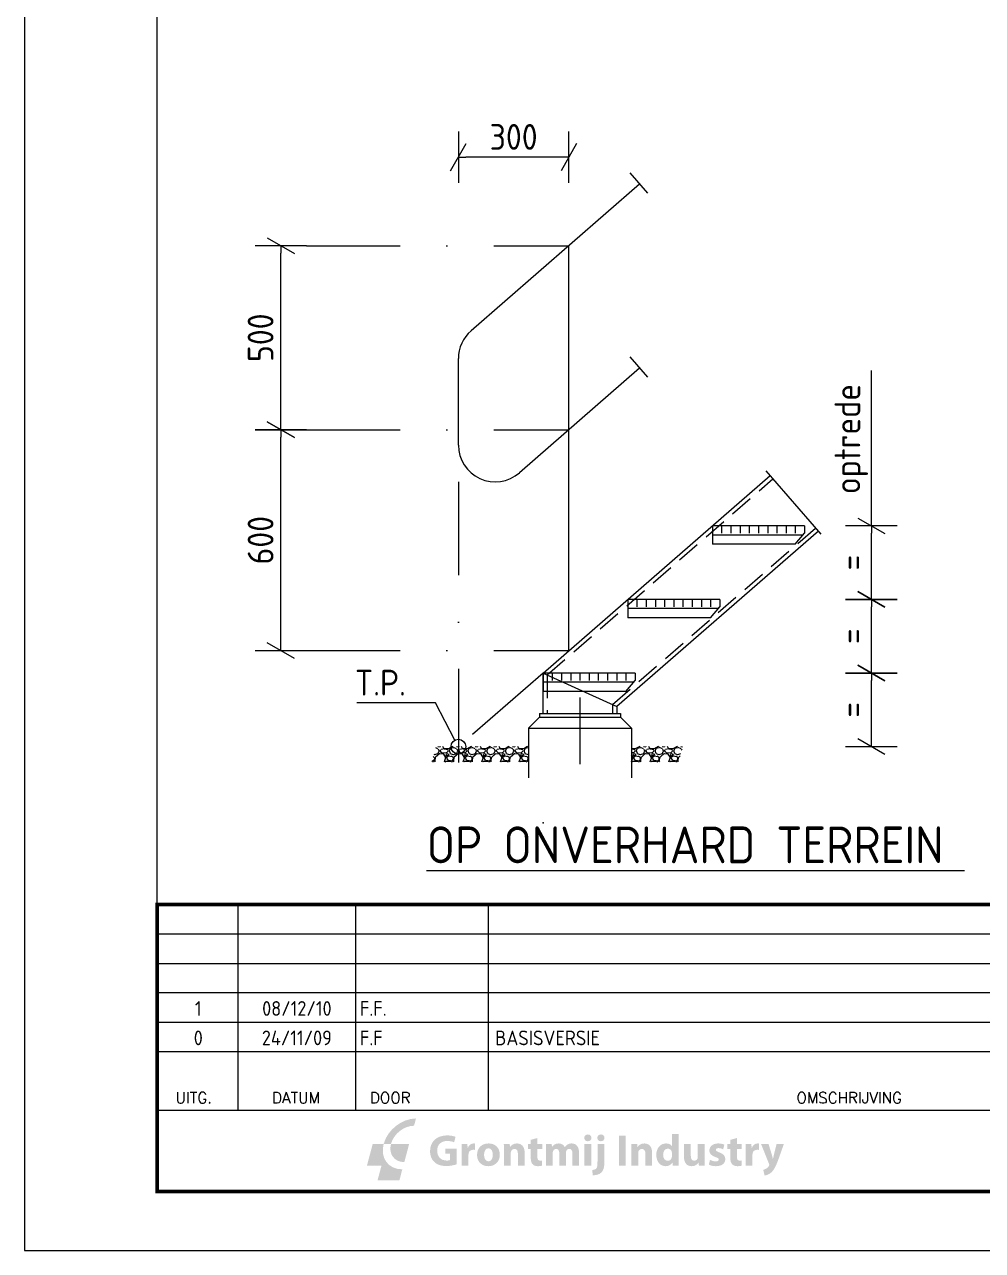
# Model space of a CAD drawing. Header units: millimetres. Extents: x 0 to 8400, y 0 to 5940.
# Drawn here: x 0 to 2602, y 0 to 3331 of the extents above; entities that cross this region are included whole.
import ezdxf
from ezdxf.enums import TextEntityAlignment as Align

# ---------------------------------------------------------------- set-up
doc = ezdxf.new("R2010")
doc.units = ezdxf.units.MM
doc.header["$LTSCALE"] = 20
for name, pattern in [('DASHDOT', [25.4, 12.7, -6.35, 0, -6.35]), ('DASHDOT2', [12.7, 6.35, -3.175, 0, -3.175]), ('HIDDEN2', [4.7625, 3.175, -1.5875])]:
    doc.linetypes.add(name, pattern=pattern)
for name, color, linetype in [('CONCRETE_FLOOR', 163, 'Continuous'), ('CONCRETE_FOUNDATION', 165, 'Continuous'), ('LAYER_1', 160, 'Continuous'), ('MQStrNode', 7, 'Continuous'), ('O-0000-algemeen-co-25', 7, 'Continuous'), ('S-0100-ASLIJN-dd-06', 1, 'DASHDOT'), ('S-0200-maat', 7, 'Continuous'), ('S-0300-TEKST-35', 2, 'Continuous'), ('S-0300-tekst-50', 6, 'Continuous'), ('S-2000-STAAL-ALG-co-25', 7, 'Continuous'), ('S-2020-STAAL-PROF-CO-25', 7, 'Continuous'), ('S-2030-staal-prstip-hi2-12', 3, 'HIDDEN2'), ('S-2040-staal-leun-dd2-70', 4, 'DASHDOT2'), ('S-2090-arcering-06', 1, 'Continuous'), ('TITEL', 7, 'Continuous')]:
    doc.layers.add(name, color=color, linetype=linetype)
doc.styles.add('ROMAND', font='romand')
doc.styles.get("Standard").update_dxf_attribs({"font": 'isocp.shx'})
doc.dimstyles.new('STIJL A', dxfattribs={"dimtxt": 70, "dimasz": 20, "dimexe": 50, "dimexo": 50, "dimgap": 20, "dimtad": 1, "dimdec": 0, "dimdsep": 46, "dimtxsty": 'Standard', "dimblk": 'MAATPUNT', "dimcen": 2.5, "dimse1": 1, "dimse2": 1, "dimclrt": 2, "dimadec": 0, "dimazin": 0, "dimtfac": 1, "dimtdec": 0, "dimtmove": 0, "dimatfit": 3, "dimldrblk": 'DOT', "dimfxl": 1, "dimtvp": 1, "dimarcsym": 0})
doc.dimstyles.new('STIJL C', dxfattribs={"dimtxt": 70, "dimasz": 60, "dimexe": 50, "dimexo": 50, "dimgap": 20, "dimtad": 1, "dimdec": 3, "dimlfac": 0.001, "dimzin": 1, "dimdsep": 46, "dimtxsty": 'Standard', "dimblk": 'NONE', "dimcen": 2.5, "dimclrt": 2, "dimadec": 0, "dimazin": 0, "dimtfac": 1, "dimtdec": 0, "dimtmove": 0, "dimatfit": 3, "dimldrblk": 'NONE', "dimfxl": 1, "dimtvp": 1, "dimarcsym": 0})

# ---------------------------------------------------------------- blocks, each defined once
blk = doc.blocks.new('A3')
at = {"color": 7}
blk.add_lwpolyline([(0, 0), (420, 0), (420, 297), (0, 297)], close=True, dxfattribs=at)
at = {"color": 4}
blk.add_lwpolyline([(18, 289), (413, 289), (413, 8), (18, 8)], close=True, dxfattribs=at)
blk = doc.blocks.new('BLOK1')
at = {"layer": 'LAYER_1', "lineweight": 0}
h = blk.add_hatch(color=12, dxfattribs=at)
h.dxf.hatch_style = 2
edge = h.paths.add_edge_path()
edge.add_spline(control_points=[(6.7, 14.88), (8.24, 20.6), (14.12, 25.23), (19.84, 25.23), (19.84, 25.23), (19.06, 22.28), (19.06, 22.28), (14.97, 22.28), (10.77, 18.97), (9.67, 14.88), (9.67, 14.88), (6.72, 14.88), (6.72, 14.88), (6.72, 14.88), (6.7, 14.88), (6.7, 14.88)], knot_values=[0, 0, 0, 0, 1, 1, 1, 2, 2, 2, 3, 3, 3, 4, 4, 4, 5, 5, 5, 5], degree=3, periodic=0)
h = blk.add_hatch(color=156, dxfattribs=at)
h.dxf.hatch_style = 2
edge = h.paths.add_edge_path()
edge.add_spline(control_points=[(36.31, 6.59), (35.45, 6.3), (33.84, 5.9), (32.23, 5.9), (30.01, 5.9), (28.4, 6.46), (27.28, 7.55), (26.15, 8.6), (25.54, 10.19), (25.56, 11.98), (25.57, 16.04), (28.52, 18.35), (32.52, 18.35), (34.1, 18.35), (35.31, 18.04), (35.91, 17.75), (35.91, 17.75), (35.33, 15.55), (35.33, 15.55), (34.66, 15.84), (33.83, 16.07), (32.49, 16.07), (30.19, 16.07), (28.45, 14.77), (28.45, 12.13), (28.45, 9.61), (30.03, 8.13), (32.29, 8.13), (32.92, 8.13), (33.43, 8.2), (33.65, 8.31), (33.65, 8.31), (33.65, 10.86), (33.65, 10.86), (33.65, 10.86), (31.76, 10.86), (31.76, 10.86), (31.76, 10.86), (31.76, 13.01), (31.76, 13.01), (31.76, 13.01), (36.31, 13.01), (36.31, 13.01), (36.31, 13.01), (36.31, 6.59), (36.31, 6.59)], knot_values=[0, 0, 0, 0, 1, 1, 1, 2, 2, 2, 3, 3, 3, 4, 4, 4, 5, 5, 5, 6, 6, 6, 7, 7, 7, 8, 8, 8, 9, 9, 9, 10, 10, 10, 11, 11, 11, 12, 12, 12, 13, 13, 13, 14, 14, 14, 15, 15, 15, 15], degree=3, periodic=0)
h = blk.add_hatch(color=156, dxfattribs=at)
h.dxf.hatch_style = 2
edge = h.paths.add_edge_path()
edge.add_spline(control_points=[(38.42, 11.96), (38.42, 13.27), (38.39, 14.12), (38.35, 14.88), (38.35, 14.88), (40.72, 14.88), (40.72, 14.88), (40.72, 14.88), (40.81, 13.25), (40.81, 13.25), (40.81, 13.25), (40.88, 13.25), (40.88, 13.25), (41.34, 14.53), (42.42, 15.08), (43.27, 15.08), (43.52, 15.08), (43.65, 15.08), (43.85, 15.04), (43.85, 15.04), (43.85, 12.43), (43.85, 12.43), (43.65, 12.49), (43.42, 12.52), (43.11, 12.52), (42.1, 12.52), (41.41, 11.98), (41.23, 11.13), (41.19, 10.95), (41.17, 10.73), (41.17, 10.52), (41.17, 10.52), (41.17, 6.03), (41.17, 6.03), (41.17, 6.03), (38.42, 6.03), (38.42, 6.03), (38.42, 6.03), (38.42, 11.96), (38.42, 11.96)], knot_values=[0, 0, 0, 0, 1, 1, 1, 2, 2, 2, 3, 3, 3, 4, 4, 4, 5, 5, 5, 6, 6, 6, 7, 7, 7, 8, 8, 8, 9, 9, 9, 10, 10, 10, 11, 11, 11, 12, 12, 12, 13, 13, 13, 13], degree=3, periodic=0)
h = blk.add_hatch(color=156, dxfattribs=at)
edge = h.paths.add_edge_path(flags=16)
edge.add_spline(control_points=[(47.49, 10.46), (47.49, 8.94), (48.12, 7.8), (49.3, 7.8), (50.36, 7.8), (51.05, 8.87), (51.05, 10.46), (51.05, 11.78), (50.55, 13.12), (49.3, 13.12), (47.98, 13.12), (47.49, 11.76), (47.49, 10.46)], knot_values=[0, 0, 0, 0, 1, 1, 1, 2, 2, 2, 3, 3, 3, 4, 4, 4, 4], degree=3, periodic=0)
edge = h.paths.add_edge_path()
edge.add_spline(control_points=[(53.89, 10.55), (53.89, 7.31), (51.59, 5.83), (49.22, 5.83), (46.64, 5.83), (44.65, 7.53), (44.65, 10.39), (44.65, 13.25), (46.53, 15.08), (49.37, 15.08), (52.08, 15.08), (53.89, 13.21), (53.89, 10.55)], knot_values=[0, 0, 0, 0, 1, 1, 1, 2, 2, 2, 3, 3, 3, 4, 4, 4, 4], degree=3, periodic=0)
h = blk.add_hatch(color=156, dxfattribs=at)
h.dxf.hatch_style = 2
edge = h.paths.add_edge_path()
edge.add_spline(control_points=[(55.59, 12.05), (55.59, 13.16), (55.56, 14.1), (55.52, 14.88), (55.52, 14.88), (57.91, 14.88), (57.91, 14.88), (57.91, 14.88), (58.04, 13.67), (58.04, 13.67), (58.04, 13.67), (58.09, 13.67), (58.09, 13.67), (58.45, 14.23), (59.36, 15.08), (60.82, 15.08), (62.63, 15.08), (63.99, 13.88), (63.99, 11.28), (63.99, 11.28), (63.99, 6.03), (63.99, 6.03), (63.99, 6.03), (61.24, 6.03), (61.24, 6.03), (61.24, 6.03), (61.24, 10.93), (61.24, 10.93), (61.24, 12.07), (60.84, 12.85), (59.85, 12.85), (59.09, 12.85), (58.63, 12.33), (58.45, 11.82), (58.38, 11.64), (58.34, 11.39), (58.34, 11.13), (58.34, 11.13), (58.34, 6.03), (58.34, 6.03), (58.34, 6.03), (55.59, 6.03), (55.59, 6.03), (55.59, 6.03), (55.59, 12.05), (55.59, 12.05)], knot_values=[0, 0, 0, 0, 1, 1, 1, 2, 2, 2, 3, 3, 3, 4, 4, 4, 5, 5, 5, 6, 6, 6, 7, 7, 7, 8, 8, 8, 9, 9, 9, 10, 10, 10, 11, 11, 11, 12, 12, 12, 13, 13, 13, 14, 14, 14, 15, 15, 15, 15], degree=3, periodic=0)
h = blk.add_hatch(color=156, dxfattribs=at)
h.dxf.hatch_style = 2
edge = h.paths.add_edge_path()
edge.add_spline(control_points=[(69.17, 17.28), (69.17, 17.28), (69.17, 14.88), (69.17, 14.88), (69.17, 14.88), (71.14, 14.88), (71.14, 14.88), (71.14, 14.88), (71.14, 12.85), (71.14, 12.85), (71.14, 12.85), (69.17, 12.85), (69.17, 12.85), (69.17, 12.85), (69.17, 9.65), (69.17, 9.65), (69.17, 8.58), (69.42, 8.09), (70.25, 8.09), (70.63, 8.09), (70.79, 8.11), (71.07, 8.16), (71.07, 8.16), (71.08, 6.08), (71.08, 6.08), (70.72, 5.94), (70.07, 5.83), (69.29, 5.83), (68.41, 5.83), (67.66, 6.16), (67.23, 6.61), (66.72, 7.13), (66.47, 7.98), (66.47, 9.23), (66.47, 9.23), (66.47, 12.85), (66.47, 12.85), (66.47, 12.85), (65.29, 12.85), (65.29, 12.85), (65.29, 12.85), (65.29, 14.88), (65.29, 14.88), (65.29, 14.88), (66.47, 14.88), (66.47, 14.88), (66.47, 14.88), (66.47, 16.54), (66.47, 16.54), (66.47, 16.54), (69.17, 17.28), (69.17, 17.28)], knot_values=[0, 0, 0, 0, 1, 1, 1, 2, 2, 2, 3, 3, 3, 4, 4, 4, 5, 5, 5, 6, 6, 6, 7, 7, 7, 8, 8, 8, 9, 9, 9, 10, 10, 10, 11, 11, 11, 12, 12, 12, 13, 13, 13, 14, 14, 14, 15, 15, 15, 16, 16, 16, 17, 17, 17, 17], degree=3, periodic=0)
h = blk.add_hatch(color=156, dxfattribs=at)
h.dxf.hatch_style = 2
edge = h.paths.add_edge_path()
edge.add_spline(control_points=[(72.73, 12.05), (72.73, 13.16), (72.69, 14.1), (72.66, 14.88), (72.66, 14.88), (74.97, 14.88), (74.97, 14.88), (74.97, 14.88), (75.1, 13.68), (75.1, 13.68), (75.1, 13.68), (75.15, 13.68), (75.15, 13.68), (75.53, 14.24), (76.31, 15.08), (77.83, 15.08), (78.97, 15.08), (79.88, 14.5), (80.26, 13.57), (80.26, 13.57), (80.29, 13.57), (80.29, 13.57), (80.62, 14.05), (81.02, 14.39), (81.43, 14.64), (81.92, 14.93), (82.47, 15.08), (83.12, 15.08), (84.82, 15.08), (86.1, 13.88), (86.1, 11.24), (86.1, 11.24), (86.1, 6.03), (86.1, 6.03), (86.1, 6.03), (83.42, 6.03), (83.42, 6.03), (83.42, 6.03), (83.42, 10.84), (83.42, 10.84), (83.42, 12.13), (83.01, 12.87), (82.12, 12.87), (81.49, 12.87), (81.04, 12.43), (80.85, 11.91), (80.78, 11.71), (80.75, 11.42), (80.75, 11.2), (80.75, 11.2), (80.75, 6.03), (80.75, 6.03), (80.75, 6.03), (78.07, 6.03), (78.07, 6.03), (78.07, 6.03), (78.07, 10.99), (78.07, 10.99), (78.07, 12.11), (77.67, 12.87), (76.8, 12.87), (76.1, 12.87), (75.68, 12.33), (75.52, 11.87), (75.43, 11.66), (75.41, 11.4), (75.41, 11.19), (75.41, 11.19), (75.41, 6.03), (75.41, 6.03), (75.41, 6.03), (72.73, 6.03), (72.73, 6.03), (72.73, 6.03), (72.73, 12.05), (72.73, 12.05)], knot_values=[0, 0, 0, 0, 1, 1, 1, 2, 2, 2, 3, 3, 3, 4, 4, 4, 5, 5, 5, 6, 6, 6, 7, 7, 7, 8, 8, 8, 9, 9, 9, 10, 10, 10, 11, 11, 11, 12, 12, 12, 13, 13, 13, 14, 14, 14, 15, 15, 15, 16, 16, 16, 17, 17, 17, 18, 18, 18, 19, 19, 19, 20, 20, 20, 21, 21, 21, 22, 22, 22, 23, 23, 23, 24, 24, 24, 25, 25, 25, 25], degree=3, periodic=0)
h = blk.add_hatch(color=156, dxfattribs=at)
h.dxf.hatch_style = 2
edge = h.paths.add_edge_path()
edge.add_spline(control_points=[(88.29, 6.03), (88.29, 6.03), (88.29, 14.88), (88.29, 14.88), (88.29, 14.88), (91.04, 14.88), (91.04, 14.88), (91.04, 14.88), (91.04, 6.03), (91.04, 6.03), (91.04, 6.03), (88.29, 6.03), (88.29, 6.03)], knot_values=[0, 0, 0, 0, 1, 1, 1, 2, 2, 2, 3, 3, 3, 4, 4, 4, 4], degree=3, periodic=0)
edge = h.paths.add_edge_path()
edge.add_spline(control_points=[(91.13, 17.34), (91.13, 16.58), (90.55, 15.96), (89.65, 15.96), (88.78, 15.96), (88.2, 16.58), (88.22, 17.34), (88.2, 18.13), (88.78, 18.73), (89.67, 18.73), (90.55, 18.73), (91.11, 18.13), (91.13, 17.34)], knot_values=[0, 0, 0, 0, 1, 1, 1, 2, 2, 2, 3, 3, 3, 4, 4, 4, 4], degree=3, periodic=0)
h = blk.add_hatch(color=156, dxfattribs=at)
h.dxf.hatch_style = 2
edge = h.paths.add_edge_path()
edge.add_spline(control_points=[(96.43, 17.34), (96.43, 16.58), (95.87, 15.96), (94.95, 15.96), (94.08, 15.96), (93.52, 16.58), (93.52, 17.34), (93.52, 18.13), (94.08, 18.73), (94.99, 18.73), (95.87, 18.73), (96.42, 18.13), (96.43, 17.34)], knot_values=[0, 0, 0, 0, 1, 1, 1, 2, 2, 2, 3, 3, 3, 4, 4, 4, 4], degree=3, periodic=0)
edge = h.paths.add_edge_path()
edge.add_spline(control_points=[(91.42, 4.29), (92.15, 4.35), (92.71, 4.51), (93.05, 4.87), (93.45, 5.29), (93.59, 5.99), (93.59, 7.75), (93.59, 7.75), (93.59, 14.88), (93.59, 14.88), (93.59, 14.88), (96.36, 14.88), (96.36, 14.88), (96.36, 14.88), (96.36, 7.1), (96.36, 7.1), (96.36, 5.16), (95.93, 3.98), (95.11, 3.22), (94.3, 2.46), (93.01, 2.14), (91.69, 2.14), (91.69, 2.14), (91.42, 4.29), (91.42, 4.29)], knot_values=[0, 0, 0, 0, 1, 1, 1, 2, 2, 2, 3, 3, 3, 4, 4, 4, 5, 5, 5, 6, 6, 6, 7, 7, 7, 8, 8, 8, 8], degree=3, periodic=0)
h = blk.add_hatch(color=156, dxfattribs=at)
h.dxf.hatch_style = 2
edge = h.paths.add_edge_path()
edge.add_spline(control_points=[(105.03, 18.23), (105.03, 18.23), (105.03, 6.03), (105.03, 6.03), (105.03, 6.03), (102.26, 6.03), (102.26, 6.03), (102.26, 6.03), (102.26, 18.23), (102.26, 18.23), (102.26, 18.23), (105.03, 18.23), (105.03, 18.23)], knot_values=[0, 0, 0, 0, 1, 1, 1, 2, 2, 2, 3, 3, 3, 4, 4, 4, 4], degree=3, periodic=0)
h = blk.add_hatch(color=156, dxfattribs=at)
h.dxf.hatch_style = 2
edge = h.paths.add_edge_path()
edge.add_spline(control_points=[(107.38, 12.05), (107.38, 13.16), (107.34, 14.1), (107.31, 14.88), (107.31, 14.88), (109.7, 14.88), (109.7, 14.88), (109.7, 14.88), (109.82, 13.67), (109.82, 13.67), (109.82, 13.67), (109.88, 13.67), (109.88, 13.67), (110.24, 14.23), (111.14, 15.08), (112.61, 15.08), (114.42, 15.08), (115.78, 13.88), (115.78, 11.28), (115.78, 11.28), (115.78, 6.03), (115.78, 6.03), (115.78, 6.03), (113.03, 6.03), (113.03, 6.03), (113.03, 6.03), (113.03, 10.93), (113.03, 10.93), (113.03, 12.07), (112.63, 12.85), (111.63, 12.85), (110.87, 12.85), (110.42, 12.33), (110.24, 11.82), (110.17, 11.64), (110.13, 11.39), (110.13, 11.13), (110.13, 11.13), (110.13, 6.03), (110.13, 6.03), (110.13, 6.03), (107.38, 6.03), (107.38, 6.03), (107.38, 6.03), (107.38, 12.05), (107.38, 12.05)], knot_values=[0, 0, 0, 0, 1, 1, 1, 2, 2, 2, 3, 3, 3, 4, 4, 4, 5, 5, 5, 6, 6, 6, 7, 7, 7, 8, 8, 8, 9, 9, 9, 10, 10, 10, 11, 11, 11, 12, 12, 12, 13, 13, 13, 14, 14, 14, 15, 15, 15, 15], degree=3, periodic=0)
h = blk.add_hatch(color=156, dxfattribs=at)
edge = h.paths.add_edge_path(flags=16)
edge.add_spline(control_points=[(123.81, 11.13), (123.81, 11.28), (123.79, 11.48), (123.78, 11.62), (123.61, 12.36), (123.02, 12.98), (122.16, 12.98), (120.92, 12.98), (120.26, 11.86), (120.26, 10.46), (120.26, 8.96), (121.01, 8.02), (122.15, 8.02), (122.94, 8.02), (123.58, 8.56), (123.74, 9.34), (123.79, 9.54), (123.81, 9.74), (123.81, 9.97), (123.81, 9.97), (123.81, 11.13), (123.81, 11.13)], knot_values=[0, 0, 0, 0, 1, 1, 1, 2, 2, 2, 3, 3, 3, 4, 4, 4, 5, 5, 5, 6, 6, 6, 7, 7, 7, 7], degree=3, periodic=0)
edge = h.paths.add_edge_path()
edge.add_spline(control_points=[(126.56, 18.88), (126.56, 18.88), (126.56, 8.67), (126.56, 8.67), (126.56, 7.68), (126.6, 6.63), (126.63, 6.03), (126.63, 6.03), (124.19, 6.03), (124.19, 6.03), (124.19, 6.03), (124.06, 7.33), (124.06, 7.33), (124.06, 7.33), (124.03, 7.33), (124.03, 7.33), (123.47, 6.34), (122.4, 5.83), (121.26, 5.83), (119.16, 5.83), (117.48, 7.62), (117.48, 10.37), (117.46, 13.36), (119.32, 15.08), (121.44, 15.08), (122.53, 15.08), (123.38, 14.7), (123.78, 14.08), (123.78, 14.08), (123.81, 14.08), (123.81, 14.08), (123.81, 14.08), (123.81, 18.88), (123.81, 18.88), (123.81, 18.88), (126.56, 18.88), (126.56, 18.88)], knot_values=[0, 0, 0, 0, 1, 1, 1, 2, 2, 2, 3, 3, 3, 4, 4, 4, 5, 5, 5, 6, 6, 6, 7, 7, 7, 8, 8, 8, 9, 9, 9, 10, 10, 10, 11, 11, 11, 12, 12, 12, 12], degree=3, periodic=0)
h = blk.add_hatch(color=156, dxfattribs=at)
h.dxf.hatch_style = 2
edge = h.paths.add_edge_path()
edge.add_spline(control_points=[(139.3, 8.44), (139.81, 8.13), (140.86, 7.77), (141.67, 7.77), (142.5, 7.77), (142.85, 8.06), (142.85, 8.51), (142.85, 8.96), (142.58, 9.18), (141.54, 9.52), (139.72, 10.14), (139.01, 11.13), (139.03, 12.16), (139.03, 13.83), (140.44, 15.08), (142.63, 15.08), (143.66, 15.08), (144.58, 14.84), (145.13, 14.57), (145.13, 14.57), (144.64, 12.67), (144.64, 12.67), (144.24, 12.89), (143.48, 13.18), (142.72, 13.18), (142.05, 13.18), (141.67, 12.91), (141.67, 12.45), (141.67, 12.04), (142.01, 11.82), (143.1, 11.44), (144.78, 10.86), (145.49, 10.01), (145.51, 8.71), (145.51, 7.06), (144.2, 5.83), (141.67, 5.83), (140.51, 5.83), (139.48, 6.1), (138.81, 6.46), (138.81, 6.46), (139.3, 8.44), (139.3, 8.44)], knot_values=[0, 0, 0, 0, 1, 1, 1, 2, 2, 2, 3, 3, 3, 4, 4, 4, 5, 5, 5, 6, 6, 6, 7, 7, 7, 8, 8, 8, 9, 9, 9, 10, 10, 10, 11, 11, 11, 12, 12, 12, 13, 13, 13, 14, 14, 14, 14], degree=3, periodic=0)
h = blk.add_hatch(color=156, dxfattribs=at)
h.dxf.hatch_style = 2
edge = h.paths.add_edge_path()
edge.add_spline(control_points=[(150.25, 17.28), (150.25, 17.28), (150.25, 14.88), (150.25, 14.88), (150.25, 14.88), (152.22, 14.88), (152.22, 14.88), (152.22, 14.88), (152.22, 12.85), (152.22, 12.85), (152.22, 12.85), (150.25, 12.85), (150.25, 12.85), (150.25, 12.85), (150.25, 9.65), (150.25, 9.65), (150.25, 8.58), (150.5, 8.09), (151.33, 8.09), (151.71, 8.09), (151.88, 8.11), (152.15, 8.16), (152.15, 8.16), (152.17, 6.08), (152.17, 6.08), (151.8, 5.94), (151.15, 5.83), (150.37, 5.83), (149.49, 5.83), (148.75, 6.16), (148.31, 6.61), (147.8, 7.13), (147.55, 7.98), (147.55, 9.23), (147.55, 9.23), (147.55, 12.85), (147.55, 12.85), (147.55, 12.85), (146.38, 12.85), (146.38, 12.85), (146.38, 12.85), (146.38, 14.88), (146.38, 14.88), (146.38, 14.88), (147.55, 14.88), (147.55, 14.88), (147.55, 14.88), (147.55, 16.54), (147.55, 16.54), (147.55, 16.54), (150.25, 17.28), (150.25, 17.28)], knot_values=[0, 0, 0, 0, 1, 1, 1, 2, 2, 2, 3, 3, 3, 4, 4, 4, 5, 5, 5, 6, 6, 6, 7, 7, 7, 8, 8, 8, 9, 9, 9, 10, 10, 10, 11, 11, 11, 12, 12, 12, 13, 13, 13, 14, 14, 14, 15, 15, 15, 16, 16, 16, 17, 17, 17, 17], degree=3, periodic=0)
h = blk.add_hatch(color=156, dxfattribs=at)
h.dxf.hatch_style = 2
edge = h.paths.add_edge_path()
edge.add_spline(control_points=[(153.81, 11.96), (153.81, 13.27), (153.78, 14.12), (153.74, 14.88), (153.74, 14.88), (156.11, 14.88), (156.11, 14.88), (156.11, 14.88), (156.2, 13.25), (156.2, 13.25), (156.2, 13.25), (156.27, 13.25), (156.27, 13.25), (156.73, 14.53), (157.81, 15.08), (158.66, 15.08), (158.92, 15.08), (159.04, 15.08), (159.24, 15.04), (159.24, 15.04), (159.24, 12.43), (159.24, 12.43), (159.04, 12.49), (158.81, 12.52), (158.5, 12.52), (157.49, 12.52), (156.8, 11.98), (156.62, 11.13), (156.58, 10.95), (156.56, 10.73), (156.56, 10.52), (156.56, 10.52), (156.56, 6.03), (156.56, 6.03), (156.56, 6.03), (153.81, 6.03), (153.81, 6.03), (153.81, 6.03), (153.81, 11.96), (153.81, 11.96)], knot_values=[0, 0, 0, 0, 1, 1, 1, 2, 2, 2, 3, 3, 3, 4, 4, 4, 5, 5, 5, 6, 6, 6, 7, 7, 7, 8, 8, 8, 9, 9, 9, 10, 10, 10, 11, 11, 11, 12, 12, 12, 13, 13, 13, 13], degree=3, periodic=0)
h = blk.add_hatch(color=156, dxfattribs=at)
h.dxf.hatch_style = 2
edge = h.paths.add_edge_path()
edge.add_spline(control_points=[(17.07, 14.9), (17.07, 14.9), (15.1, 7.49), (15.1, 7.49), (11.01, 7.49), (8.58, 10.81), (9.69, 14.88), (9.69, 14.88), (17.07, 14.9), (17.07, 14.9)], knot_values=[0, 0, 0, 0, 1, 1, 1, 2, 2, 2, 3, 3, 3, 3], degree=3, periodic=0)
edge = h.paths.add_edge_path()
edge.add_spline(control_points=[(6.72, 14.9), (5.18, 9.18), (8.57, 4.55), (14.28, 4.55), (14.28, 4.55), (13.11, 0.09), (13.11, 0.09), (13.11, 0.09), (4.22, 0.09), (4.22, 0.09), (4.22, 0.09), (5.81, 6.01), (5.81, 6.01), (5.81, 6.01), (-0.1, 6.01), (-0.1, 6.01), (-0.1, 6.01), (2.27, 14.9), (2.27, 14.9), (2.27, 14.9), (6.7, 14.9), (6.7, 14.9), (6.7, 14.9), (6.72, 14.9), (6.72, 14.9)], knot_values=[0, 0, 0, 0, 1, 1, 1, 2, 2, 2, 3, 3, 3, 4, 4, 4, 5, 5, 5, 6, 6, 6, 7, 7, 7, 8, 8, 8, 8], degree=3, periodic=0)
h = blk.add_hatch(color=156, dxfattribs=at)
h.dxf.hatch_style = 2
edge = h.paths.add_edge_path()
edge.add_spline(control_points=[(137.11, 8.87), (137.11, 7.71), (137.15, 6.77), (137.18, 6.03), (137.18, 6.03), (134.79, 6.03), (134.79, 6.03), (134.79, 6.03), (134.67, 7.28), (134.67, 7.28), (134.67, 7.28), (134.61, 7.28), (134.61, 7.28), (134.27, 6.73), (133.44, 5.83), (131.85, 5.83), (130.05, 5.83), (128.73, 6.95), (128.73, 9.68), (128.73, 9.68), (128.73, 14.88), (128.73, 14.88), (128.73, 14.88), (131.5, 14.88), (131.5, 14.88), (131.5, 14.88), (131.5, 10.12), (131.5, 10.12), (131.5, 8.83), (131.92, 8.06), (132.88, 8.06), (133.64, 8.06), (134.07, 8.58), (134.25, 9.01), (134.32, 9.18), (134.34, 9.39), (134.34, 9.61), (134.34, 9.61), (134.34, 14.88), (134.34, 14.88), (134.34, 14.88), (137.11, 14.88), (137.11, 14.88), (137.11, 14.88), (137.11, 8.87), (137.11, 8.87)], knot_values=[0, 0, 0, 0, 1, 1, 1, 2, 2, 2, 3, 3, 3, 4, 4, 4, 5, 5, 5, 6, 6, 6, 7, 7, 7, 8, 8, 8, 9, 9, 9, 10, 10, 10, 11, 11, 11, 12, 12, 12, 13, 13, 13, 14, 14, 14, 15, 15, 15, 15], degree=3, periodic=0)
h = blk.add_hatch(color=156, dxfattribs=at)
h.dxf.hatch_style = 2
edge = h.paths.add_edge_path()
edge.add_spline(control_points=[(163.08, 14.88), (163.08, 14.88), (164.4, 10.53), (164.4, 10.53), (164.54, 10.01), (164.72, 9.36), (164.83, 8.89), (164.83, 8.89), (164.89, 8.89), (164.89, 8.89), (165.01, 9.36), (165.16, 10.03), (165.28, 10.53), (165.28, 10.53), (166.37, 14.88), (166.37, 14.88), (166.37, 14.88), (169.32, 14.88), (169.32, 14.88), (169.32, 14.88), (167.26, 9.05), (167.26, 9.05), (165.99, 5.54), (165.14, 4.13), (164.14, 3.24), (163.19, 2.41), (162.17, 2.12), (161.48, 2.03), (161.48, 2.03), (160.91, 4.36), (160.91, 4.36), (161.25, 4.42), (161.68, 4.58), (162.1, 4.83), (162.52, 5.05), (162.97, 5.49), (163.24, 5.94), (163.33, 6.07), (163.38, 6.21), (163.38, 6.34), (163.38, 6.43), (163.37, 6.57), (163.26, 6.79), (163.26, 6.79), (160.02, 14.88), (160.02, 14.88), (160.02, 14.88), (163.08, 14.88), (163.08, 14.88)], knot_values=[0, 0, 0, 0, 1, 1, 1, 2, 2, 2, 3, 3, 3, 4, 4, 4, 5, 5, 5, 6, 6, 6, 7, 7, 7, 8, 8, 8, 9, 9, 9, 10, 10, 10, 11, 11, 11, 12, 12, 12, 13, 13, 13, 14, 14, 14, 15, 15, 15, 16, 16, 16, 16], degree=3, periodic=0)
blk = doc.blocks.new('Logo Grontmij Industry')
blk.add_blockref('BLOK1', (0, 0))
blk = doc.blocks.new('TH-GI-A3-N')
at = {"layer": 'TITEL'}
for p, q in [((11, 11), (11, 39)), ((27, 11), (27, 39)), ((45, 11), (45, 39)), ((0, 35), (190, 35)), ((0, 31), (190, 31)), ((190, 27), (0, 27)), ((0, 23), (190, 23)), ((190, 19), (0, 19)), ((190, 11), (0, 11))]:
    blk.add_line(p, q, dxfattribs=at)
at = {"layer": 'TITEL', "const_width": 0.5}
blk.add_lwpolyline([(395, 0), (0, 0), (0, 39), (395, 39)], close=True, dxfattribs=at)
at = {"layer": 'TITEL', "xscale": 0.3342401487458133, "yscale": 0.3342401487458213, "zscale": 0.3342401487458221}
blk.add_blockref('Logo Grontmij Industry', (28.53, 1.5), dxfattribs=at)
for tag, p in [('UITGAVE', (5.59, 35.88)), ('DATUM', (18.98, 35.88)), ('UITGAVE', (5.59, 31.88)), ('DATUM', (18.98, 31.88)), ('UITGAVE', (5.59, 27.88)), ('DATUM', (18.98, 27.88)), ('UITGAVE', (5.59, 23.88)), ('DATUM', (18.98, 23.88)), ('UITGAVE', (5.59, 19.88)), ('DATUM', (18.98, 19.88))]:
    blk.add_attdef(tag, text='', height=2).set_placement(p, align=Align.CENTER)
for tag, p in [('DOOR', (27.54, 35.88)), ('OMSCHRIJVING', (45.91, 35.88)), ('CONTNAAM', (155.42, 35.88)), ('AUTNAAM', (172.92, 35.88)), ('DOOR', (27.54, 31.88)), ('OMSCHRIJVING', (45.91, 31.88)), ('CONTNAAM', (155.42, 31.88)), ('AUTNAAM', (172.92, 31.88)), ('DOOR', (27.54, 27.88)), ('OMSCHRIJVING', (45.91, 27.88)), ('CONTNAAM', (155.42, 27.88)), ('AUTNAAM', (172.92, 27.88)), ('DOOR', (27.54, 23.88)), ('OMSCHRIJVING', (45.91, 23.88)), ('CONTNAAM', (155.42, 23.88)), ('AUTNAAM', (172.92, 23.88)), ('DOOR', (27.54, 19.88)), ('OMSCHRIJVING', (45.91, 19.88)), ('CONTNAAM', (155.42, 19.88)), ('AUTNAAM', (172.92, 19.88))]:
    blk.add_attdef(tag, p, '', height=2)
at = {"color": 5, "style": 'ROMAND'}
for tag, p, height in [('OPDRACHTGEVER', (221.83, 31.8), 3), ('DOCNRKLANT.', (340.33, 31), 2.5), ('DOCNR.', (340.33, 21.49), 2.5), ('ONDERW1', (221.83, 11.8), 3), ('ONDERW2', (221.83, 6.13), 3)]:
    blk.add_attdef(tag, p, '', height=height, dxfattribs=at)
at = {"color": 5, "style": 'ROMAND', "width": 0.9}
blk.add_attdef('PROJECT', (221.83, 21.8), '', height=3, dxfattribs=at)
at = {"style": 'ROMAND'}
for tag, p in [('SCHAAL', (353.01, 6.38)), ('FORMAAT', (353.01, 1.38))]:
    blk.add_attdef(tag, p, '', height=2, dxfattribs=at)
at = {"color": 5, "style": 'ROMAND'}
blk.add_attdef('UITGAVE', text='', height=2.5, dxfattribs=at).set_placement((384, 2), align=Align.CENTER)
at = {"layer": 'TITEL', "style": 'ROMAND'}
for s, p in [('UITG.', (2.51, 12)), ('DATUM', (15.62, 12)), ('DOOR', (28.91, 12)), ('               OMSCHRIJVING               ', (70.06, 12))]:
    blk.add_text(s, height=1.5, dxfattribs=at).set_placement(p)
blk = doc.blocks.new('MQLoc')
at = {"layer": 'O-0000-algemeen-co-25'}
blk.add_circle((0, 0), 0.0000005, dxfattribs=at)
blk = doc.blocks.new('A$C151A3A30')
at = {"color": 1}
for p, q in [((0, 0), (0, -25)), ((18.2, 0), (0, 0)), ((250, 0), (18.2, 0)), ((100, 0), (100, -20)), ((125, 0), (125, -20)), ((150, 0), (150, -20)), ((175, 0), (175, -20)), ((200, 0), (200, -20)), ((225, 0), (225, -20)), ((250, 0), (250, -20)), ((0, -25), (0, -50)), ((245.8, -25), (0, -25)), ((25, 0), (25, -20)), ((50, 0), (50, -20)), ((75, 0), (75, -20)), ((225, -50), (250, -20)), ((225, -50), (0, -50))]:
    blk.add_line(p, q, dxfattribs=at)
blk = doc.blocks.new('_NONE')
blk = doc.blocks.new('_Oblique')
at = {"color": 0, "linetype": 'ByBlock', "lineweight": -2}
blk.add_line((-0.5, -0.5), (0.5, 0.5), dxfattribs=at)
blk = doc.blocks.new('MAATPUNT')
for p, q in [((0, -3.5), (0, 3.5)), ((0, 0), (-1, 0))]:
    blk.add_line(p, q)
at = {"xscale": 3.000000000000007, "yscale": 3, "zscale": 3, "rotation": 195.0000000102671}
blk.add_blockref('_Oblique', (0, 0), dxfattribs=at)
blk = doc.blocks.new('*D26')
at = {"layer": 'Defpoints', "color": 0}
for p in [(1178.4, 2970.4), (1478.4, 2959.3), (1178.4, 2527.2)]:
    blk.add_point(p, dxfattribs=at)
at = {"layer": 'S-0200-maat', "color": 0, "lineweight": -2}
blk.add_line((1458.4, 2970.4), (1198.4, 2970.4), dxfattribs=at)
at = {"layer": 'S-0200-maat', "color": 0, "lineweight": -2, "xscale": 20, "yscale": 20, "zscale": 20, "rotation": 180}
blk.add_blockref('MAATPUNT', (1178.4, 2970.4), dxfattribs=at)
at = {"layer": 'S-0200-maat', "color": 0, "lineweight": -2, "xscale": 20, "yscale": 20, "zscale": 20}
blk.add_blockref('MAATPUNT', (1478.4, 2970.4), dxfattribs=at)
at = {"layer": 'S-0200-maat', "color": 2, "insert": (1328.4, 3025.4), "char_height": 70, "attachment_point": 5}
blk.add_mtext('300', dxfattribs=at)
blk = doc.blocks.new('_dot')
at = {"color": 0, "linetype": 'ByBlock', "lineweight": -2}
blk.add_line((-0.5, 0), (-1, 0), dxfattribs=at)
at = {"color": 0, "linetype": 'ByBlock', "const_width": 0.5}
blk.add_lwpolyline([(-0.25, 0, 1), (0.25, 0, 1)], format="xyb", close=True, dxfattribs=at)
blk = doc.blocks.new('*D27')
at = {"layer": 'Defpoints', "color": 0}
for p in [(696.2, 2729.7), (1478.4, 2729.7), (1478.4, 2229.7)]:
    blk.add_point(p, dxfattribs=at)
at = {"layer": 'S-0200-maat', "color": 0, "lineweight": -2}
blk.add_line((696.2, 2249.7), (696.2, 2709.7), dxfattribs=at)
at = {"layer": 'S-0200-maat', "color": 0, "lineweight": -2, "xscale": 20, "yscale": 20, "zscale": 20}
for p, rotation in [((696.2, 2729.7), 90), ((696.2, 2229.7), 270)]:
    blk.add_blockref('MAATPUNT', p, dxfattribs=dict(at, rotation=rotation))
at = {"layer": 'S-0200-maat', "color": 2, "insert": (641.2, 2479.7), "char_height": 70, "attachment_point": 5, "rotation": 90}
blk.add_mtext('500', dxfattribs=at)
blk = doc.blocks.new('*D33')
at = {"layer": 'Defpoints', "color": 0}
for p in [(696.2, 2229.7), (1478.4, 2229.7), (1478.4, 1629.7)]:
    blk.add_point(p, dxfattribs=at)
at = {"layer": 'S-0200-maat', "color": 0, "lineweight": -2}
blk.add_line((696.2, 1649.7), (696.2, 2209.7), dxfattribs=at)
at = {"layer": 'S-0200-maat', "color": 0, "lineweight": -2, "xscale": 20, "yscale": 20, "zscale": 20}
for p, rotation in [((696.2, 2229.7), 90), ((696.2, 1629.7), 270)]:
    blk.add_blockref('MAATPUNT', p, dxfattribs=dict(at, rotation=rotation))
at = {"layer": 'S-0200-maat', "color": 2, "insert": (641.2, 1929.7), "char_height": 70, "attachment_point": 5, "rotation": 90}
blk.add_mtext('600', dxfattribs=at)
blk = doc.blocks.new('*D44')
at = {"layer": 'Defpoints', "color": 0}
for p in [(1671.2, 1568.8), (2300.2, 1568.8), (1671.2, 1368.8)]:
    blk.add_point(p, dxfattribs=at)
at = {"layer": 'S-0200-maat', "color": 0, "lineweight": -2}
blk.add_line((2300.2, 1388.8), (2300.2, 1548.8), dxfattribs=at)
at = {"layer": 'S-0200-maat', "color": 0, "lineweight": -2, "xscale": 20, "yscale": 20, "zscale": 20}
for p, rotation in [((2300.2, 1568.8), 90), ((2300.2, 1368.8), 270)]:
    blk.add_blockref('MAATPUNT', p, dxfattribs=dict(at, rotation=rotation))
at = {"layer": 'S-0200-maat', "color": 2, "insert": (2245.2, 1468.8), "char_height": 70, "attachment_point": 5, "rotation": 90}
blk.add_mtext('=', dxfattribs=at)
blk = doc.blocks.new('*D45')
at = {"layer": 'Defpoints', "color": 0}
for p in [(1671.2, 1768.8), (2300.2, 1768.8), (1671.2, 1568.8)]:
    blk.add_point(p, dxfattribs=at)
at = {"layer": 'S-0200-maat', "color": 0, "lineweight": -2}
blk.add_line((2300.2, 1588.8), (2300.2, 1748.8), dxfattribs=at)
at = {"layer": 'S-0200-maat', "color": 0, "lineweight": -2, "xscale": 20, "yscale": 20, "zscale": 20}
for p, rotation in [((2300.2, 1768.8), 90), ((2300.2, 1568.8), 270)]:
    blk.add_blockref('MAATPUNT', p, dxfattribs=dict(at, rotation=rotation))
at = {"layer": 'S-0200-maat', "color": 2, "insert": (2245.2, 1668.8), "char_height": 70, "attachment_point": 5, "rotation": 90}
blk.add_mtext('=', dxfattribs=at)
blk = doc.blocks.new('*D46')
at = {"layer": 'Defpoints', "color": 0}
for p in [(1671.2, 1968.8), (2300.2, 1968.8), (1671.2, 1768.8)]:
    blk.add_point(p, dxfattribs=at)
at = {"layer": 'S-0200-maat', "color": 0, "lineweight": -2}
blk.add_line((2300.2, 1788.8), (2300.2, 1948.8), dxfattribs=at)
at = {"layer": 'S-0200-maat', "color": 0, "lineweight": -2, "xscale": 20, "yscale": 20, "zscale": 20}
for p, rotation in [((2300.2, 1968.8), 90), ((2300.2, 1768.8), 270)]:
    blk.add_blockref('MAATPUNT', p, dxfattribs=dict(at, rotation=rotation))
at = {"layer": 'S-0200-maat', "color": 2, "insert": (2245.2, 1868.8), "char_height": 70, "attachment_point": 5, "rotation": 90}
blk.add_mtext('=', dxfattribs=at)

msp = doc.modelspace()

# ---------------------------------------------------------------- hatches: boundary and pattern name
at = {"layer": 'S-2090-arcering-06'}
h = msp.add_hatch(dxfattribs=at)
h.set_pattern_fill('GRAVEL', color=256, scale=2, style=0)
h.set_pattern_definition([(228.0128, (-7993.4244, -979.821), (-406.4003453, -457.2005618), [6.83442, -676.61]), (184.9697, (-7997.9964, -984.901), (609.6009861, 50.7996415), [11.7281, -1161.08]), (132.5104, (-8009.6804, -985.917), (507.9996304, -558.80054585), [8.26964, -818.694]), (267.2737, (-8029.4924, -998.617), (50.7997794, 1015.99967307), [10.6801, -1057.328]), (292.8337, (-8030.0004, -1009.285), (-254.0007211, 609.6003466), [10.47268, -1036.796]), (357.2737, (-8025.9364, -1018.937), (-1015.99967307, 50.7997794), [10.6801, -1057.328]), (37.6942, (-8015.2684, -1019.445), (-660.40041722, -507.99954714), [14.12388, -1398.262]), (72.2553, (-8004.0924, -1010.809), (355.6007113, 1117.60032412), [13.3344, -1320.106]), (121.4296, (-8000.0284, -998.109), (-406.4001047, 660.3992232), [10.71626, -1060.91]), (175.2364, (-8005.6164, -988.965), (558.799561, -50.7995233), [12.23426, -599.478]), (222.3974, (-8017.8084, -987.949), (-609.60001834, -558.799273), [15.82156, -1566.336]), (138.8141, (-7979.2004, -999.125), (-355.5997735, 304.7995311), [5.4001, -534.612]), (171.4692, (-7983.2644, -995.569), (660.3989919, -101.600256), [10.27364, -1017.092]), (225, (-7993.424, -994.045), (-1e-14, -50.79997), [7.18418, -64.6578]), (203.1986, (-7996.9804, -987.949), (254.0008565, 101.6004455), [3.86882, -383.012]), (291.8014, (-8000.536, -989.473), (-50.800036, 152.400098), [5.47132, -268.096]), (30.9638, (-7998.504, -994.553), (152.399839, 101.600079), [8.8864, -287.326]), (161.5651, (-7990.884, -989.981), (101.600046, -50.799924), [6.42574, -154.218]), (16.3895, (-8030.0004, -989.473), (508.0002803, 152.399683), [9.00176, -891.176]), (70.3462, (-8021.3644, -986.933), (-203.1994338, -558.7992098), [7.55198, -747.644]), (293.1986, (-7990.8844, -979.821), (-101.6004455, 254.0008565), [7.7376, -379.144]), (343.6105, (-7987.8364, -986.933), (-508.0002803, 152.399683), [9.00176, -891.176]), (339.444, (-8030.0004, -1020.969), (-254.0003153, 101.5998767), [8.6807, -425.354]), (294.7751, (-8021.8724, -1024.017), (-253.9994081, 558.7997405), [7.27344, -720.072]), (66.8014, (-7990.3764, -1030.621), (101.6004455, 254.0008565), [7.7376, -379.144]), (17.354, (-7987.3284, -1023.509), (-660.4000356, -203.1996935), [8.51566, -843.048]), (69.444, (-8015.2684, -1030.621), (-101.5998767, -254.0003153), [4.34036, -429.696]), (101.3099, (-7993.424, -1030.621), (-50.799749, 203.199349), [2.5903, -256.44]), (165.9638, (-7993.932, -1028.081), (152.400107, -50.799912), [10.47268, -198.981]), (186.009, (-8004.0924, -1025.541), (507.9992509, 50.7998814), [9.70534, -960.828]), (303.6901, (-7998.504, -999.125), (-50.800017, 101.599902), [7.32648, -175.8356]), (353.1572, (-7994.4404, -1005.221), (863.60035713, -101.60045503), [12.79114, -1266.32]), (60.9454, (-7981.7404, -1006.745), (-203.1995273, -355.5991522), [5.23016, -517.788]), (90, (-7979.2, -1002.173), (-50.8, 50.8), [3.048, -47.752]), (120.2564, (-8005.1084, -1024.017), (203.1995693, -355.5998206), [7.05734, -698.678]), (48.0128, (-8008.6644, -1017.921), (406.4003453, 457.2005618), [13.66886, -669.776]), (0, (-7999.52, -1007.76), (50.8, 50.8), [13.208, -37.592]), (325.3048, (-7986.3124, -1007.761), (-507.9991198, 355.6000338), [8.0322, -795.186]), (254.0546, (-7979.7084, -1012.333), (-50.8001296, -203.200484), [7.39658, -362.434]), (207.646, (-7981.7404, -1019.445), (-965.199661, -508.0003195), [12.0429, -1192.25]), (175.4261, (-7992.4084, -1025.033), (-660.4001521, 50.79975422), [12.74058, -1261.316]), (175.4261, (-7992.4084, -1025.033), (-660.4001521, 50.79975422), [12.74058, -1261.316])])
h.paths.add_polyline_path([(1178.4, 1348.8, -0.414214), (1158.4, 1368.8), (1116.8, 1368.8), (1106, 1327.3), (1178.4, 1327.3)])
h.paths.add_polyline_path([(1178.4, 1368.8), (1158.4, 1368.8, 0.414214), (1178.4, 1348.8)], flags=17)
h.paths.add_polyline_path([(1198.4, 1368.8), (1178.4, 1368.8), (1178.4, 1348.8, 0.414214)], flags=17)
h.paths.add_polyline_path([(1368.4, 1368.8), (1198.4, 1368.8, -0.414214), (1178.4, 1348.8), (1178.4, 1327.3), (1368.4, 1327.3)])
h.paths.add_polyline_path([(1787.3, 1368.8), (1648.4, 1368.8), (1648.4, 1327.3), (1776.5, 1327.3)])

# ---------------------------------------------------------------- linework, layer by layer
at = {"layer": 'CONCRETE_FLOOR', "color": 6}
for p, q in [((1368.4, 1418.8), (1648.4, 1418.8)), ((1368.4, 1418.8), (1368.4, 1284.1)), ((1648.4, 1418.8), (1648.4, 1284.1))]:
    msp.add_line(p, q, dxfattribs=at)
at = {"layer": 'CONCRETE_FOUNDATION', "color": 1}
for p, q in [((1398.4, 1448.8), (1368.4, 1418.8)), ((1618.4, 1448.8), (1648.4, 1418.8))]:
    msp.add_line(p, q, dxfattribs=at)
at = {"layer": 'MQStrNode'}
for p in [(1408.4, 1568.8), (1408.4, 1568.8), (1408.4, 1162)]:
    msp.add_point(p, dxfattribs=at)
at = {"layer": 'S-0100-ASLIJN-dd-06'}
for p, q in [((1643.9, 2927.5), (1692, 2872.2)), ((766.2, 2729.7), (1478.4, 2729.7)), ((1643.9, 2427.5), (1692, 2372.2)), ((766.2, 2229.7), (1478.4, 2229.7)), ((2013.7, 2118.5), (2163.2, 1946.5)), ((1178.4, 2088.3), (1178.4, 1268.1)), ((766.2, 1629.7), (1478.4, 1629.7)), ((1408.4, 1568.8), (1178.4, 1368.8))]:
    msp.add_line(p, q, dxfattribs=at)
at = {"layer": 'S-0100-ASLIJN-dd-06', "color": 5}
msp.add_line((1508.4, 1501.9), (1508.4, 1321), dxfattribs=at)
at = {"layer": 'S-0200-maat'}
for p, q in [((2300.2, 1968.8), (2300.2, 2390.8)), ((1398.4, 1458.8), (1618.4, 1458.8)), ((1398.4, 1448.8), (1618.4, 1448.8))]:
    msp.add_line(p, q, dxfattribs=at)
at = {"layer": 'S-2000-STAAL-ALG-co-25'}
msp.add_circle((1178.4, 1368.8), 20, dxfattribs=at)
at = {"layer": 'S-2020-STAAL-PROF-CO-25'}
for p, q in [((1408.4, 1568.8), (1608.4, 1477.7)), ((1398.4, 1458.8), (1398.4, 1448.8)), ((1618.4, 1458.8), (1618.4, 1448.8))]:
    msp.add_line(p, q, dxfattribs=at)
for points in [[(1408.4, 1568.8), (2025.2, 2105.2)], [(2156.5, 1954.3), (1608.4, 1477.7)], [(1408.4, 1458.8), (1408.4, 1568.8)], [(1608.4, 1477.7), (1608.4, 1458.8)]]:
    msp.add_lwpolyline(points, dxfattribs=at)
at = {"layer": 'S-2030-staal-prstip-hi2-12'}
for p, q in [((1419.9, 1563.6), (2032.8, 2096.5)), ((1596.9, 1482.9), (2148.9, 1963)), ((1419.9, 1563.6), (1419.9, 1458.8)), ((1596.9, 1482.9), (1596.9, 1458.8))]:
    msp.add_line(p, q, dxfattribs=at)
at = {"layer": 'S-2040-staal-leun-dd2-70', "linetype": 'Continuous'}
for p, q in [((1670.6, 2896.8), (1212.8, 2498.7)), ((1478.4, 1629.7), (1478.4, 2729.7)), ((1178.4, 2188.3), (1178.4, 2423.2)), ((1670.6, 2396.8), (1344, 2112.8))]:
    msp.add_line(p, q, dxfattribs=at)
for centre, start, end in [((1278.4, 2423.2), 131.0091, 180), ((1278.4, 2188.3), 180, 311.0091)]:
    msp.add_arc(centre, 100, start, end, dxfattribs=at)

# ---------------------------------------------------------------- block references
at = {"xscale": 20, "yscale": 20, "zscale": 20}
msp.add_blockref('A3', (0, 0), dxfattribs=at)
ref = msp.add_blockref('TH-GI-A3-N', (360, 160), dxfattribs=dict(xscale=20, yscale=20, zscale=20))
ref.add_attrib('UITGAVE', '0', dxfattribs={"height": 40}).set_placement((471.9, 557.5), align=Align.CENTER)
ref.add_attrib('DATUM', '24/11/09', dxfattribs={"height": 40}).set_placement((739.7, 557.5), align=Align.CENTER)
ref.add_attrib('DOOR', 'F.F', (910.9, 557.5), dxfattribs={"height": 40})
ref.add_attrib('OMSCHRIJVING', 'BASISVERSIE', (1278.2, 557.5), dxfattribs={"height": 40})
ref.add_attrib('UITGAVE', '1', dxfattribs={"height": 40}).set_placement((471.9, 637.5), align=Align.CENTER)
ref.add_attrib('DATUM', '08/12/10', dxfattribs={"height": 40}).set_placement((739.7, 637.5), align=Align.CENTER)
ref.add_attrib('DOOR', 'F.F.', (910.9, 637.5), dxfattribs={"height": 40})
at = {"layer": 'O-0000-algemeen-co-25'}
msp.add_blockref('MQLoc', (0, 0), dxfattribs=at)
at = {"layer": 'S-0200-maat'}
for p in [(1868.4, 1968.8), (1638.4, 1768.8), (1408.4, 1568.8)]:
    msp.add_blockref('A$C151A3A30', p, dxfattribs=at)

# ---------------------------------------------------------------- texts
at = {"layer": 'S-0200-maat', "color": 2, "insert": (1035.8, 1507.7), "char_height": 70, "attachment_point": 9}
msp.add_mtext('T.P.', dxfattribs=at)
at = {"layer": 'S-0300-TEKST-35'}
msp.add_text('optrede', height=70, rotation=90, dxfattribs=at).set_placement((2270, 2055))
at = {"layer": 'S-0300-tekst-50'}
msp.add_text('%%UOP ONVERHARD TERREIN ', height=100, dxfattribs=at).set_placement((1092.1, 1052))

# ---------------------------------------------------------------- dimensions: what is measured, and where the dimension line sits
at = {"layer": 'S-0200-maat'}
dim = msp.add_linear_dim(base=(1178.4, 2970.4), p1=(1478.4, 2959.3), p2=(1178.4, 2527.2), dimstyle='STIJL A', dxfattribs=at)
dim.commit()
dim.dimension.update_dxf_attribs({"geometry": '*D26', "text_midpoint": (1328.4, 3025.4)})
for base, p1, p2, picture, middle in [((696.2, 2729.7), (1478.4, 2229.7), (1478.4, 2729.7), '*D27', (641.2, 2479.7)), ((696.2, 2229.7), (1478.4, 1629.7), (1478.4, 2229.7), '*D33', (641.2, 1929.7))]:
    dim = msp.add_linear_dim(base=base, p1=p1, p2=p2, angle=90, dimstyle='STIJL A', dxfattribs=at)
    dim.commit()
    dim.dimension.update_dxf_attribs({"geometry": picture, "text_midpoint": middle})
for base, p1, p2, picture, middle in [((2300.2, 1968.8), (1671.2, 1768.8), (1671.2, 1968.8), '*D46', (2245.2, 1868.8)), ((2300.2, 1768.8), (1671.2, 1568.8), (1671.2, 1768.8), '*D45', (2245.2, 1668.8)), ((2300.2, 1568.8), (1671.2, 1368.8), (1671.2, 1568.8), '*D44', (2245.2, 1468.8))]:
    dim = msp.add_linear_dim(base=base, p1=p1, p2=p2, angle=90, text='=', dimstyle='STIJL A', dxfattribs=at)
    dim.commit()
    dim.dimension.update_dxf_attribs({"geometry": picture, "text_midpoint": middle})

# ---------------------------------------------------------------- leaders
at = {"layer": 'S-0200-maat', "annotation_type": 0, "has_hookline": 1, "hookline_direction": 1, "text_width": 133}
msp.add_leader([(1169.1, 1386.5), (1115.8, 1487.7), (1055.8, 1487.7)], dimstyle='STIJL C', dxfattribs=at)

doc.saveas('drawing.dxf')
